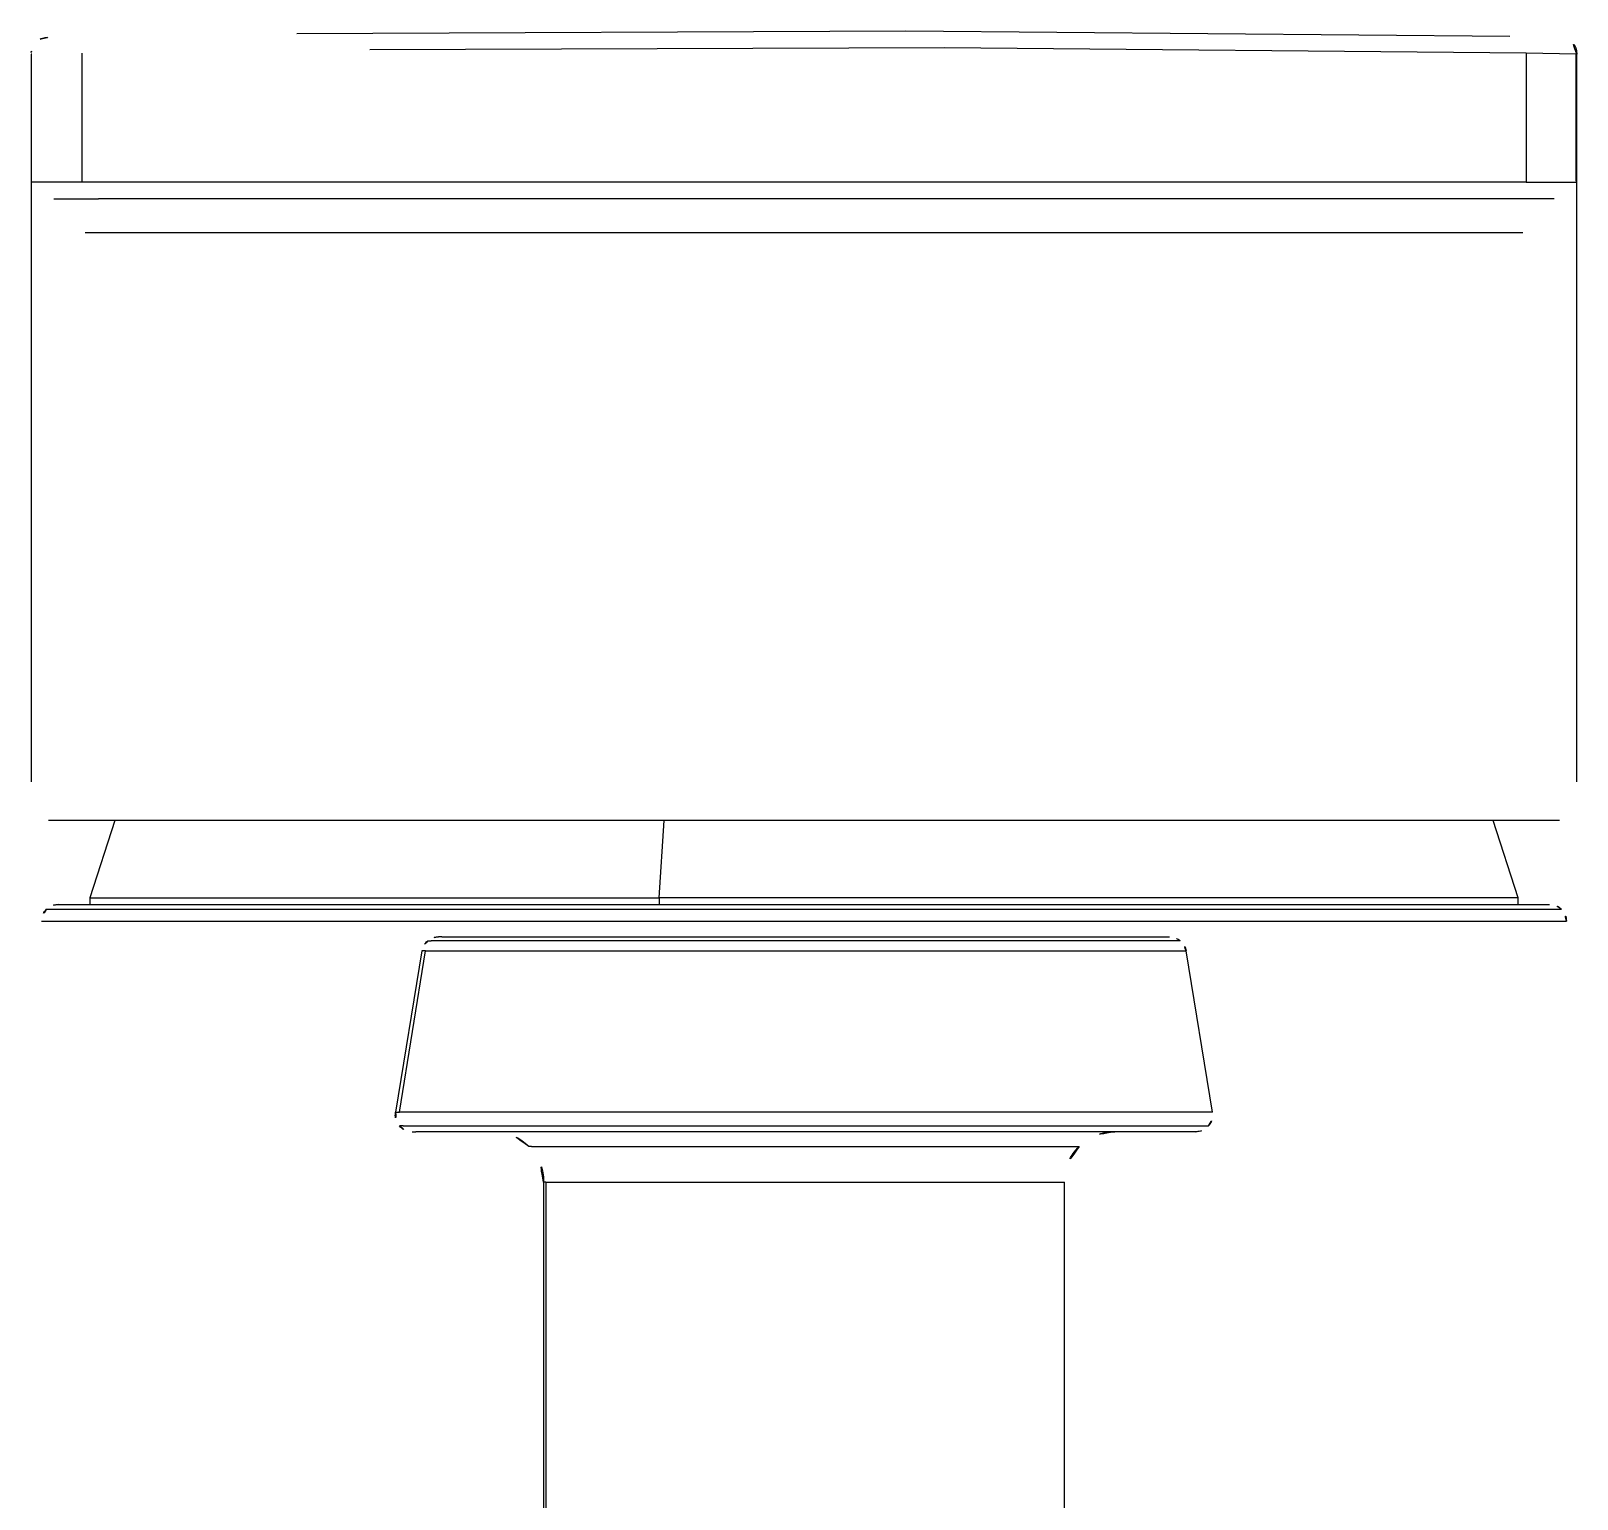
# Model space of a CAD drawing. Extents: x 0 to 16296672895, y -37409619871 to 0.
# Drawn here: x 16296672106.84 to 16296672152.85, y -37409617853.52 to -37409617809.82 of the extents above; entities that cross this region are included whole.
import ezdxf

# ---------------------------------------------------------------- set-up
doc = ezdxf.new("R2010")
doc.units = 0
doc.header["$LTSCALE"] = 10
doc.header["$MEASUREMENT"] = 0
doc.layers.add('1', color=7, linetype='CONTINUOUS')

msp = doc.modelspace()

# ---------------------------------------------------------------- linework, layer by layer
at = {"layer": '1', "color": 7, "linetype": 'Continuous'}
for p, q in [((16296672107.354349, -37409617810.014816), (16296672107.34643, -37409617810.014954)), ((16296672106.863091, -37409617810.514954), (16296672106.843109, -37409617810.514954)), ((16296672106.843109, -37409617810.514954), (16296672106.843109, -37409617832.169762)), ((16296672106.843109, -37409617810.515083), (16296672106.844879, -37409617810.515038)), ((16296672108.34775, -37409617810.490334), (16296672108.34775, -37409617814.323608)), ((16296672152.823139, -37409617810.51474), (16296672151.33848, -37409617810.490334)), ((16296672151.33848, -37409617810.490334), (16296672151.33848, -37409617814.323608)), ((16296672152.823139, -37409617814.296944), (16296672152.82313, -37409617810.514961)), ((16296672152.84071, -37409617810.515038), (16296672152.843109, -37409617810.515083)), ((16296672152.843109, -37409617832.169762), (16296672152.843109, -37409617810.515083)), ((16296672108.34775, -37409617814.323608), (16296672106.86322, -37409617814.323608)), ((16296672151.33848, -37409617814.323608), (16296672108.34775, -37409617814.323608)), ((16296672151.33848, -37409617814.323608), (16296672152.822929, -37409617814.323608)), ((16296672107.518641, -37409617814.823608), (16296672108.847509, -37409617814.823608)), ((16296672150.838699, -37409617814.823608), (16296672108.84753, -37409617814.823608)), ((16296672152.167589, -37409617814.823608), (16296672150.838711, -37409617814.823608)), ((16296672108.44883, -37409617815.823608), (16296672151.2374, -37409617815.823608)), ((16296672152.32448, -37409617833.323608), (16296672107.36175, -37409617833.323608)), ((16296672109.338499, -37409617833.323547), (16296672108.593109, -37409617835.623596)), ((16296672125.53161, -37409617835.623596), (16296672125.68285, -37409617833.323547)), ((16296672151.093109, -37409617835.623596), (16296672150.347719, -37409617833.323547)), ((16296672108.593109, -37409617835.623596), (16296672108.593109, -37409617835.823608)), ((16296672108.593109, -37409617835.623596), (16296672125.53161, -37409617835.623596)), ((16296672125.53161, -37409617835.623596), (16296672125.53161, -37409617835.823608)), ((16296672151.093109, -37409617835.623596), (16296672125.53161, -37409617835.623596)), ((16296672151.093109, -37409617835.823608), (16296672151.093109, -37409617835.623596)), ((16296672107.304119, -37409617835.967697), (16296672152.382111, -37409617835.967697)), ((16296672107.656321, -37409617835.823608), (16296672152.029909, -37409617835.823608)), ((16296672107.1539, -37409617836.317337), (16296672152.53233, -37409617836.317337)), ((16296672118.644159, -37409617836.907547), (16296672118.7481, -37409617836.907547)), ((16296672141.04207, -37409617836.907547), (16296672118.7481, -37409617836.907547)), ((16296672119.06881, -37409617836.788597), (16296672118.96788, -37409617836.788597)), ((16296672119.06881, -37409617836.788597), (16296672140.718349, -37409617836.788597)), ((16296672118.474461, -37409617837.207787), (16296672117.68825, -37409617842.00779)), ((16296672117.80106, -37409617842.00779), (16296672118.579969, -37409617837.207787)), ((16296672118.579969, -37409617837.207787), (16296672118.474461, -37409617837.207787)), ((16296672118.579969, -37409617837.207787), (16296672141.211769, -37409617837.207787)), ((16296672141.99798, -37409617842.00779), (16296672141.211769, -37409617837.207787)), ((16296672117.68825, -37409617842.00779), (16296672117.80106, -37409617842.00779)), ((16296672141.99798, -37409617842.00779), (16296672117.80106, -37409617842.00779)), ((16296672117.91238, -37409617842.412331), (16296672117.800619, -37409617842.412331)), ((16296672117.91238, -37409617842.412331), (16296672141.885611, -37409617842.412331)), ((16296672118.181669, -37409617842.588608), (16296672118.2899, -37409617842.588608)), ((16296672141.504551, -37409617842.588608), (16296672118.2899, -37409617842.588608)), ((16296672121.72978, -37409617843.027946), (16296672121.65377, -37409617843.027946)), ((16296672121.72978, -37409617843.027946), (16296672138.032459, -37409617843.027946)), ((16296672122.093109, -37409617844.088608), (16296672122.093109, -37409617855.288597)), ((16296672122.165039, -37409617844.088608), (16296672122.093109, -37409617844.088608)), ((16296672122.165039, -37409617844.088608), (16296672122.165039, -37409617855.288597)), ((16296672122.165039, -37409617844.088608), (16296672137.593109, -37409617844.088608)), ((16296672137.593109, -37409617855.288597), (16296672137.593109, -37409617844.088608))]:
    msp.add_line(p, q, dxfattribs=at)
for points in [[(16296672150.846519, -37409617809.990387, 0), (16296672150.515921, -37409617809.985184, 0), (16296672149.674471, -37409617809.97229, 0), (16296672148.34276, -37409617809.953003, 0), (16296672146.554251, -37409617809.929176, 0), (16296672144.353439, -37409617809.903214, 0), (16296672140.9394, -37409617809.870163, 0), (16296672137.05514, -37409617809.843269, 0), (16296672132.871031, -37409617809.827072, 0), (16296672129.577311, -37409617809.823631, 0), (16296672126.285419, -37409617809.828392, 0), (16296672123.0791, -37409617809.840897, 0), (16296672120.038799, -37409617809.859947, 0), (16296672117.24766, -37409617809.883583, 0), (16296672114.754169, -37409617809.909683, 0), (16296672112.673389, -37409617809.935059, 0), (16296672111.130381, -37409617809.955994, 0), (16296672110.08341, -37409617809.971222, 0), (16296672109.418369, -37409617809.981323, 0), (16296672109.03463, -37409617809.987297, 0), (16296672108.83971, -37409617809.990387, 0)], [(16296672107.350651, -37409617810.014893, 0), (16296672106.957251, -37409617810.201393, 0), (16296672106.843451, -37409617810.51947, 0)], [(16296672106.863091, -37409617810.51474, 0), (16296672107.04067, -37409617810.132538, 0), (16296672107.354349, -37409617810.014816, 0)], [(16296672108.658381, -37409617810.02755, 0), (16296672108.1535, -37409617810.03569, 0), (16296672107.826811, -37409617810.041069, 0), (16296672107.50012, -37409617810.046516, 0), (16296672107.17338, -37409617810.052071, 0)], [(16296672108.83971, -37409617809.990387, 0), (16296672107.847481, -37409617810.006523, 0), (16296672107.354349, -37409617810.014816, 0)], [(16296672108.34775, -37409617810.490334, 0), (16296672108.44883, -37409617810.188858, 0), (16296672108.65835, -37409617810.027557, 0)], [(16296672151.33848, -37409617810.490334, 0), (16296672150.98571, -37409617810.484772, 0), (16296672150.080481, -37409617810.471313, 0), (16296672148.646151, -37409617810.450974, 0), (16296672146.716539, -37409617810.425667, 0), (16296672144.341869, -37409617810.399353, 0), (16296672141.58724, -37409617810.37368, 0), (16296672137.95426, -37409617810.347481, 0), (16296672134.02634, -37409617810.329964, 0), (16296672129.945009, -37409617810.323692, 0), (16296672125.86092, -37409617810.329361, 0), (16296672122.69095, -37409617810.342247, 0), (16296672119.686661, -37409617810.36097, 0), (16296672116.919821, -37409617810.383347, 0), (16296672114.45422, -37409617810.407997, 0), (16296672112.34775, -37409617810.43396, 0), (16296672110.678011, -37409617810.457512, 0), (16296672109.43796, -37409617810.474907, 0), (16296672108.655569, -37409617810.485924, 0), (16296672108.34775, -37409617810.490334, 0)], [(16296672108.65835, -37409617810.027557, 0), (16296672108.76086, -37409617809.997917, 0), (16296672108.83971, -37409617809.990387, 0)], [(16296672151.027929, -37409617810.02758, 0), (16296672150.92536, -37409617809.997917, 0), (16296672150.846519, -37409617809.990387, 0)], [(16296672152.51292, -37409617810.052109, 0), (16296672152.007999, -37409617810.043556, 0), (16296672151.681311, -37409617810.038147, 0), (16296672151.35462, -37409617810.032822, 0), (16296672151.02792, -37409617810.02758, 0)], [(16296672151.33848, -37409617810.490334, 0), (16296672151.2372, -37409617810.188599, 0), (16296672151.027929, -37409617810.02758, 0)], [(16296672152.35162, -37409617810.015152, 0), (16296672152.34399, -37409617810.015022, 0), (16296672152.331869, -37409617810.014816, 0)], [(16296672152.823139, -37409617810.51474, 0), (16296672152.645651, -37409617810.132553, 0), (16296672152.331869, -37409617810.014832, 0)], [(16296672152.527929, -37409617810.051231, 0), (16296672152.512791, -37409617810.052147, 0)], [(16296672152.53454, -37409617810.053169, 0), (16296672152.529869, -37409617810.053093, 0)], [(16296672108.34775, -37409617810.490334, 0), (16296672107.35589, -37409617810.506447, 0), (16296672106.863091, -37409617810.51474, 0)], [(16296672106.863371, -37409617814.323608, 0), (16296672106.863211, -37409617812.190643, 0), (16296672106.863091, -37409617810.51474, 0)], [(16296672152.843121, -37409617810.514961, 0), (16296672152.843109, -37409617810.514961, 0), (16296672152.84304, -37409617810.514961, 0), (16296672152.841869, -37409617810.514961, 0), (16296672152.82313, -37409617810.514961, 0)], [(16296672106.863091, -37409617814.351486, 0), (16296672106.86319, -37409617814.33551, 0), (16296672106.863371, -37409617814.323608, 0)], [(16296672106.863091, -37409617814.351486, 0), (16296672106.89649, -37409617814.58271, 0), (16296672106.94817, -37409617814.755234, 0), (16296672107.01745, -37409617814.917793, 0), (16296672107.54945, -37409617815.537949, 0), (16296672107.952959, -37409617815.742104, 0), (16296672108.44883, -37409617815.823608, 0)], [(16296672106.86322, -37409617814.323608, 0), (16296672106.864771, -37409617814.343658, 0), (16296672106.86648, -37409617814.35376, 0), (16296672106.877911, -37409617814.394608, 0), (16296672106.942751, -37409617814.521217, 0), (16296672107.165371, -37409617814.72728, 0), (16296672107.518641, -37409617814.823608, 0)], [(16296672108.34775, -37409617814.323608, 0), (16296672108.52895, -37409617814.708817, 0), (16296672108.84753, -37409617814.823608, 0)], [(16296672150.83836, -37409617814.823608, 0), (16296672150.854071, -37409617814.823357, 0), (16296672150.869761, -37409617814.822632, 0), (16296672150.88542, -37409617814.821404, 0), (16296672150.90103, -37409617814.819687, 0), (16296672150.91659, -37409617814.817482, 0), (16296672150.93206, -37409617814.814789, 0), (16296672150.947439, -37409617814.811607, 0), (16296672150.962721, -37409617814.807953, 0), (16296672150.977871, -37409617814.803802, 0), (16296672150.992889, -37409617814.799187, 0), (16296672151.00775, -37409617814.794113, 0), (16296672151.022449, -37409617814.788559, 0), (16296672151.036961, -37409617814.782547, 0), (16296672151.051279, -37409617814.776077, 0), (16296672151.06539, -37409617814.76918, 0), (16296672151.079281, -37409617814.761833, 0), (16296672151.09292, -37409617814.754051, 0), (16296672151.106319, -37409617814.745842, 0), (16296672151.11945, -37409617814.737221, 0), (16296672151.132311, -37409617814.728203, 0), (16296672151.144871, -37409617814.718773, 0), (16296672151.157129, -37409617814.708939, 0), (16296672151.169081, -37409617814.698738, 0), (16296672151.1807, -37409617814.688171, 0), (16296672151.19198, -37409617814.677238, 0), (16296672151.202921, -37409617814.665947, 0), (16296672151.21349, -37409617814.654343, 0), (16296672151.2237, -37409617814.642403, 0), (16296672151.233521, -37409617814.630127, 0), (16296672151.24296, -37409617814.617569, 0), (16296672151.251989, -37409617814.604713, 0), (16296672151.26062, -37409617814.591583, 0), (16296672151.268829, -37409617814.578194, 0), (16296672151.276609, -37409617814.564537, 0), (16296672151.28396, -37409617814.550659, 0), (16296672151.29088, -37409617814.536552, 0), (16296672151.29734, -37409617814.522232, 0), (16296672151.30336, -37409617814.507721, 0), (16296672151.30891, -37409617814.493019, 0), (16296672151.313999, -37409617814.478157, 0), (16296672151.318621, -37409617814.463142, 0), (16296672151.322769, -37409617814.447983, 0), (16296672151.326429, -37409617814.432709, 0), (16296672151.32962, -37409617814.41732, 0), (16296672151.332319, -37409617814.401848, 0), (16296672151.334539, -37409617814.386292, 0), (16296672151.33626, -37409617814.370667, 0), (16296672151.33749, -37409617814.355011, 0), (16296672151.33823, -37409617814.339317, 0), (16296672151.33848, -37409617814.323608, 0)], [(16296672151.2374, -37409617815.823608, 0), (16296672151.736549, -37409617815.74073, 0), (16296672152.14204, -37409617815.534462, 0), (16296672152.67391, -37409617814.907227, 0), (16296672152.770041, -37409617814.657204, 0), (16296672152.79315, -37409617814.567947, 0), (16296672152.811741, -37409617814.469551, 0), (16296672152.823139, -37409617814.296944, 0)], [(16296672152.167589, -37409617814.823608, 0), (16296672152.520599, -37409617814.727463, 0), (16296672152.743349, -37409617814.521431, 0), (16296672152.80822, -37409617814.394913, 0), (16296672152.81966, -37409617814.354202, 0), (16296672152.821369, -37409617814.344292, 0), (16296672152.822929, -37409617814.323608, 0)], [(16296672152.822929, -37409617814.323608, 0), (16296672152.82308, -37409617814.311111, 0), (16296672152.823139, -37409617814.296944, 0)], [(16296672108.44883, -37409617815.823608, 0), (16296672108.44837, -37409617815.792198, 0), (16296672108.446989, -37409617815.760818, 0), (16296672108.4447, -37409617815.7295, 0), (16296672108.44149, -37409617815.698273, 0), (16296672108.43737, -37409617815.667183, 0), (16296672108.43235, -37409617815.636223, 0), (16296672108.42642, -37409617815.605461, 0), (16296672108.4196, -37409617815.574913, 0), (16296672108.41189, -37409617815.544617, 0), (16296672108.403299, -37409617815.514587, 0), (16296672108.393841, -37409617815.484871, 0), (16296672108.383511, -37409617815.455482, 0), (16296672108.37232, -37409617815.42646, 0), (16296672108.3603, -37409617815.397827, 0), (16296672108.347441, -37409617815.369614, 0), (16296672108.333771, -37409617815.34185, 0), (16296672108.31929, -37409617815.314568, 0), (16296672108.30402, -37409617815.287781, 0), (16296672108.287979, -37409617815.26152, 0), (16296672108.271179, -37409617815.235817, 0), (16296672108.25363, -37409617815.210701, 0), (16296672108.235359, -37409617815.18618, 0), (16296672108.216379, -37409617815.162292, 0), (16296672108.19672, -37409617815.139061, 0), (16296672108.17638, -37409617815.116501, 0), (16296672108.155399, -37409617815.094643, 0), (16296672108.13378, -37409617815.073486, 0), (16296672108.111561, -37409617815.053093, 0), (16296672108.08876, -37409617815.033447, 0), (16296672108.06539, -37409617815.014587, 0), (16296672108.041479, -37409617814.996529, 0), (16296672108.017059, -37409617814.979279, 0), (16296672107.99214, -37409617814.962868, 0), (16296672107.966761, -37409617814.947304, 0), (16296672107.940941, -37409617814.932602, 0), (16296672107.91469, -37409617814.918777, 0), (16296672107.88806, -37409617814.905853, 0), (16296672107.861059, -37409617814.893829, 0), (16296672107.833731, -37409617814.882729, 0), (16296672107.80608, -37409617814.872551, 0), (16296672107.778151, -37409617814.863312, 0), (16296672107.749969, -37409617814.855026, 0), (16296672107.72155, -37409617814.847687, 0), (16296672107.69294, -37409617814.841316, 0), (16296672107.66415, -37409617814.835907, 0), (16296672107.63522, -37409617814.83149, 0), (16296672107.60618, -37409617814.828041, 0), (16296672107.577049, -37409617814.825577, 0), (16296672107.547859, -37409617814.824097, 0), (16296672107.518641, -37409617814.823608, 0)], [(16296672152.167589, -37409617814.823608, 0), (16296672152.138371, -37409617814.824097, 0), (16296672152.10918, -37409617814.825577, 0), (16296672152.08005, -37409617814.828041, 0), (16296672152.05101, -37409617814.83149, 0), (16296672152.022079, -37409617814.835907, 0), (16296672151.99329, -37409617814.841316, 0), (16296672151.96468, -37409617814.847687, 0), (16296672151.93626, -37409617814.855026, 0), (16296672151.908079, -37409617814.863312, 0), (16296672151.88015, -37409617814.872551, 0), (16296672151.852501, -37409617814.882729, 0), (16296672151.825159, -37409617814.893829, 0), (16296672151.79817, -37409617814.905853, 0), (16296672151.77154, -37409617814.918777, 0), (16296672151.745291, -37409617814.932602, 0), (16296672151.719469, -37409617814.947304, 0), (16296672151.69409, -37409617814.962868, 0), (16296672151.66917, -37409617814.979279, 0), (16296672151.644751, -37409617814.996529, 0), (16296672151.62084, -37409617815.014587, 0), (16296672151.597469, -37409617815.033447, 0), (16296672151.574671, -37409617815.053093, 0), (16296672151.55245, -37409617815.073486, 0), (16296672151.53083, -37409617815.094643, 0), (16296672151.50985, -37409617815.116501, 0), (16296672151.48951, -37409617815.139061, 0), (16296672151.469851, -37409617815.162292, 0), (16296672151.450871, -37409617815.18618, 0), (16296672151.4326, -37409617815.210701, 0), (16296672151.415051, -37409617815.235817, 0), (16296672151.398251, -37409617815.26152, 0), (16296672151.38221, -37409617815.287781, 0), (16296672151.36694, -37409617815.314568, 0), (16296672151.352461, -37409617815.34185, 0), (16296672151.338791, -37409617815.369614, 0), (16296672151.32593, -37409617815.397827, 0), (16296672151.31391, -37409617815.42646, 0), (16296672151.302719, -37409617815.455482, 0), (16296672151.292391, -37409617815.484871, 0), (16296672151.28293, -37409617815.514587, 0), (16296672151.27434, -37409617815.544617, 0), (16296672151.26663, -37409617815.574913, 0), (16296672151.259809, -37409617815.605461, 0), (16296672151.25388, -37409617815.636223, 0), (16296672151.248859, -37409617815.667183, 0), (16296672151.24474, -37409617815.698273, 0), (16296672151.241529, -37409617815.7295, 0), (16296672151.239241, -37409617815.760818, 0), (16296672151.23786, -37409617815.792198, 0), (16296672151.2374, -37409617815.823608, 0)], [(16296672106.843109, -37409617832.169762, 0), (16296672106.854059, -37409617832.442734, 0), (16296672106.87804, -37409617832.657066, 0)], [(16296672152.808189, -37409617832.657066, 0), (16296672152.836361, -37409617832.384247, 0), (16296672152.843109, -37409617832.169762, 0)], [(16296672106.87804, -37409617832.657066, 0), (16296672107.07485, -37409617833.194771, 0), (16296672107.36175, -37409617833.323608, 0)], [(16296672152.32448, -37409617833.323608, 0), (16296672152.668871, -37409617833.115189, 0), (16296672152.808189, -37409617832.657066, 0)], [(16296672106.837061, -37409617854.469276, 0), (16296672107.01449, -37409617844.304192, 0), (16296672107.1539, -37409617836.317337, 0)], [(16296672152.849171, -37409617854.469322, 0), (16296672152.67174, -37409617844.304207, 0), (16296672152.53233, -37409617836.317337, 0)], [(16296672118.7481, -37409617836.907547, 0), (16296672118.742809, -37409617836.912148, 0), (16296672118.737591, -37409617836.916817, 0), (16296672118.732441, -37409617836.921562, 0), (16296672118.72735, -37409617836.926376, 0), (16296672118.72233, -37409617836.931267, 0), (16296672118.717369, -37409617836.936234, 0), (16296672118.71249, -37409617836.941261, 0), (16296672118.70768, -37409617836.946373, 0), (16296672118.70294, -37409617836.95153, 0), (16296672118.69828, -37409617836.956757, 0), (16296672118.69368, -37409617836.962067, 0), (16296672118.689159, -37409617836.96743, 0), (16296672118.684719, -37409617836.972862, 0), (16296672118.680349, -37409617836.978363, 0), (16296672118.67606, -37409617836.983902, 0), (16296672118.67185, -37409617836.989517, 0), (16296672118.667721, -37409617836.995193, 0), (16296672118.66366, -37409617837.000923, 0), (16296672118.659691, -37409617837.006706, 0), (16296672118.65579, -37409617837.012558, 0), (16296672118.651979, -37409617837.018463, 0), (16296672118.648251, -37409617837.024406, 0), (16296672118.644609, -37409617837.030411, 0), (16296672118.64105, -37409617837.036469, 0), (16296672118.637569, -37409617837.042572, 0), (16296672118.63418, -37409617837.048729, 0), (16296672118.63088, -37409617837.054932, 0), (16296672118.627661, -37409617837.06118, 0), (16296672118.624531, -37409617837.067467, 0), (16296672118.62149, -37409617837.073807, 0), (16296672118.61854, -37409617837.080193, 0), (16296672118.615669, -37409617837.086617, 0), (16296672118.6129, -37409617837.093071, 0), (16296672118.61022, -37409617837.099579, 0), (16296672118.60763, -37409617837.10611, 0), (16296672118.605129, -37409617837.112694, 0), (16296672118.60272, -37409617837.119293, 0), (16296672118.600401, -37409617837.125938, 0), (16296672118.598181, -37409617837.132607, 0), (16296672118.59605, -37409617837.13932, 0), (16296672118.594009, -37409617837.146057, 0), (16296672118.59207, -37409617837.152817, 0), (16296672118.590219, -37409617837.159607, 0), (16296672118.58847, -37409617837.166428, 0), (16296672118.586809, -37409617837.173271, 0), (16296672118.585251, -37409617837.18013, 0), (16296672118.58379, -37409617837.187019, 0), (16296672118.58242, -37409617837.193916, 0), (16296672118.581141, -37409617837.200844, 0), (16296672118.579969, -37409617837.207787, 0)], [(16296672119.06881, -37409617836.788597, 0), (16296672119.06184, -37409617836.788658, 0), (16296672119.054859, -37409617836.788803, 0), (16296672119.04789, -37409617836.789047, 0), (16296672119.04092, -37409617836.789398, 0), (16296672119.03396, -37409617836.789848, 0), (16296672119.027, -37409617836.79039, 0), (16296672119.02005, -37409617836.791031, 0), (16296672119.013109, -37409617836.791779, 0), (16296672119.006189, -37409617836.792618, 0), (16296672118.999269, -37409617836.793556, 0), (16296672118.992371, -37409617836.794594, 0), (16296672118.985491, -37409617836.795731, 0), (16296672118.978621, -37409617836.796967, 0), (16296672118.971769, -37409617836.798286, 0), (16296672118.964939, -37409617836.799721, 0), (16296672118.95812, -37409617836.801247, 0), (16296672118.95134, -37409617836.802872, 0), (16296672118.944571, -37409617836.804588, 0), (16296672118.93783, -37409617836.806396, 0), (16296672118.93111, -37409617836.808311, 0), (16296672118.924431, -37409617836.810318, 0), (16296672118.91777, -37409617836.812424, 0), (16296672118.91114, -37409617836.814613, 0), (16296672118.904539, -37409617836.816902, 0), (16296672118.89797, -37409617836.819283, 0), (16296672118.891439, -37409617836.821762, 0), (16296672118.884939, -37409617836.824333, 0), (16296672118.878481, -37409617836.826988, 0), (16296672118.872061, -37409617836.829727, 0), (16296672118.865681, -37409617836.832581, 0), (16296672118.859341, -37409617836.83551, 0), (16296672118.853029, -37409617836.838539, 0), (16296672118.846781, -37409617836.841637, 0), (16296672118.840561, -37409617836.844849, 0), (16296672118.834391, -37409617836.848137, 0), (16296672118.82827, -37409617836.851517, 0), (16296672118.822201, -37409617836.854973, 0), (16296672118.81617, -37409617836.858528, 0), (16296672118.81019, -37409617836.86216, 0), (16296672118.80427, -37409617836.865883, 0), (16296672118.798401, -37409617836.869682, 0), (16296672118.79258, -37409617836.873573, 0), (16296672118.78681, -37409617836.877533, 0), (16296672118.781111, -37409617836.881577, 0), (16296672118.775459, -37409617836.885712, 0), (16296672118.769859, -37409617836.889923, 0), (16296672118.76433, -37409617836.894218, 0), (16296672118.75886, -37409617836.898582, 0), (16296672118.753441, -37409617836.90303, 0), (16296672118.7481, -37409617836.907547, 0)], [(16296672117.80106, -37409617842.00779, 0), (16296672117.79974, -37409617842.01635, 0), (16296672117.798571, -37409617842.024933, 0), (16296672117.79756, -37409617842.033539, 0), (16296672117.79668, -37409617842.04216, 0), (16296672117.795959, -37409617842.050797, 0), (16296672117.795389, -37409617842.059441, 0), (16296672117.79496, -37409617842.0681, 0), (16296672117.79468, -37409617842.076759, 0), (16296672117.79455, -37409617842.085419, 0), (16296672117.794571, -37409617842.094093, 0), (16296672117.794741, -37409617842.102753, 0), (16296672117.795059, -37409617842.111412, 0), (16296672117.795521, -37409617842.120064, 0), (16296672117.796141, -37409617842.128708, 0), (16296672117.7969, -37409617842.137337, 0), (16296672117.79781, -37409617842.145958, 0), (16296672117.79887, -37409617842.154556, 0), (16296672117.800079, -37409617842.163132, 0), (16296672117.80143, -37409617842.171692, 0), (16296672117.802931, -37409617842.180222, 0), (16296672117.804569, -37409617842.188728, 0), (16296672117.80637, -37409617842.197197, 0), (16296672117.80831, -37409617842.20565, 0), (16296672117.81039, -37409617842.21405, 0), (16296672117.812611, -37409617842.22242, 0), (16296672117.81498, -37409617842.230751, 0), (16296672117.81749, -37409617842.239037, 0), (16296672117.82015, -37409617842.247276, 0), (16296672117.822941, -37409617842.25547, 0), (16296672117.82588, -37409617842.263618, 0), (16296672117.828951, -37409617842.271713, 0), (16296672117.832161, -37409617842.279747, 0), (16296672117.83552, -37409617842.28772, 0), (16296672117.839001, -37409617842.295639, 0), (16296672117.842621, -37409617842.303497, 0), (16296672117.84638, -37409617842.311287, 0), (16296672117.850269, -37409617842.319023, 0), (16296672117.85429, -37409617842.326668, 0), (16296672117.85845, -37409617842.334251, 0), (16296672117.86273, -37409617842.341766, 0), (16296672117.86714, -37409617842.349197, 0), (16296672117.871679, -37409617842.356552, 0), (16296672117.876341, -37409617842.363831, 0), (16296672117.88113, -37409617842.371033, 0), (16296672117.88604, -37409617842.378143, 0), (16296672117.891069, -37409617842.385147, 0), (16296672117.896219, -37409617842.392082, 0), (16296672117.901489, -37409617842.398933, 0), (16296672117.906879, -37409617842.405678, 0), (16296672117.91238, -37409617842.412331, 0)], [(16296672117.91238, -37409617842.412331, 0), (16296672117.917999, -37409617842.418877, 0), (16296672117.923719, -37409617842.425339, 0), (16296672117.92956, -37409617842.431686, 0), (16296672117.935499, -37409617842.437943, 0), (16296672117.941561, -37409617842.444092, 0), (16296672117.94771, -37409617842.450127, 0), (16296672117.95397, -37409617842.456062, 0), (16296672117.960329, -37409617842.461884, 0), (16296672117.966789, -37409617842.467598, 0), (16296672117.973339, -37409617842.47319, 0), (16296672117.97999, -37409617842.478668, 0), (16296672117.98674, -37409617842.484032, 0), (16296672117.99357, -37409617842.489273, 0), (16296672118.0005, -37409617842.4944, 0), (16296672118.007509, -37409617842.499397, 0), (16296672118.014601, -37409617842.50428, 0), (16296672118.02178, -37409617842.509033, 0), (16296672118.029039, -37409617842.513657, 0), (16296672118.036381, -37409617842.518158, 0), (16296672118.043791, -37409617842.52253, 0), (16296672118.051279, -37409617842.526772, 0), (16296672118.05884, -37409617842.530884, 0), (16296672118.066469, -37409617842.534851, 0), (16296672118.07416, -37409617842.538696, 0), (16296672118.081921, -37409617842.542397, 0), (16296672118.089741, -37409617842.545967, 0), (16296672118.09763, -37409617842.549408, 0), (16296672118.10557, -37409617842.552696, 0), (16296672118.113569, -37409617842.555847, 0), (16296672118.121611, -37409617842.558868, 0), (16296672118.129709, -37409617842.561737, 0), (16296672118.137859, -37409617842.564484, 0), (16296672118.146061, -37409617842.567062, 0), (16296672118.154289, -37409617842.569504, 0), (16296672118.162571, -37409617842.571808, 0), (16296672118.170879, -37409617842.573959, 0), (16296672118.179239, -37409617842.575974, 0), (16296672118.18762, -37409617842.577843, 0), (16296672118.196039, -37409617842.579536, 0), (16296672118.204479, -37409617842.581123, 0), (16296672118.21295, -37409617842.582527, 0), (16296672118.221439, -37409617842.583809, 0), (16296672118.22995, -37409617842.58493, 0), (16296672118.23848, -37409617842.585907, 0), (16296672118.24703, -37409617842.586731, 0), (16296672118.25559, -37409617842.587402, 0), (16296672118.26416, -37409617842.587929, 0), (16296672118.272739, -37409617842.588303, 0), (16296672118.281321, -37409617842.588531, 0), (16296672118.2899, -37409617842.588608, 0)], [(16296672121.72978, -37409617843.027946, 0), (16296672121.71314, -37409617843.011414, 0), (16296672121.696251, -37409617842.995163, 0), (16296672121.67911, -37409617842.979156, 0), (16296672121.66172, -37409617842.96344, 0), (16296672121.644091, -37409617842.947998, 0), (16296672121.626221, -37409617842.932838, 0), (16296672121.60812, -37409617842.917961, 0), (16296672121.58979, -37409617842.903374, 0), (16296672121.57123, -37409617842.889076, 0), (16296672121.55246, -37409617842.875076, 0), (16296672121.53347, -37409617842.861382, 0), (16296672121.514259, -37409617842.847977, 0), (16296672121.49485, -37409617842.834892, 0), (16296672121.475241, -37409617842.822113, 0), (16296672121.455441, -37409617842.809647, 0), (16296672121.43544, -37409617842.797493, 0), (16296672121.415251, -37409617842.78566, 0), (16296672121.39489, -37409617842.774147, 0), (16296672121.37434, -37409617842.762947, 0), (16296672121.35363, -37409617842.752098, 0), (16296672121.33275, -37409617842.741562, 0), (16296672121.311701, -37409617842.731369, 0), (16296672121.29051, -37409617842.721497, 0), (16296672121.269159, -37409617842.711983, 0), (16296672121.24766, -37409617842.702789, 0), (16296672121.226021, -37409617842.693939, 0), (16296672121.20425, -37409617842.68544, 0), (16296672121.18235, -37409617842.677277, 0), (16296672121.16033, -37409617842.669479, 0), (16296672121.138189, -37409617842.662033, 0), (16296672121.115931, -37409617842.654907, 0), (16296672121.093559, -37409617842.648163, 0), (16296672121.0711, -37409617842.641769, 0), (16296672121.04854, -37409617842.635727, 0), (16296672121.025881, -37409617842.630051, 0), (16296672121.003139, -37409617842.624733, 0), (16296672120.98032, -37409617842.619766, 0), (16296672120.95743, -37409617842.615173, 0), (16296672120.93446, -37409617842.610939, 0), (16296672120.91144, -37409617842.607071, 0), (16296672120.88835, -37409617842.603569, 0), (16296672120.865219, -37409617842.600433, 0), (16296672120.842039, -37409617842.597656, 0), (16296672120.818821, -37409617842.595261, 0), (16296672120.795561, -37409617842.593231, 0), (16296672120.77227, -37409617842.591568, 0), (16296672120.74897, -37409617842.590271, 0), (16296672120.725639, -37409617842.589348, 0), (16296672120.702299, -37409617842.588791, 0), (16296672120.678961, -37409617842.588608, 0)], [(16296672122.165039, -37409617844.088608, 0), (16296672122.16486, -37409617844.065048, 0), (16296672122.16431, -37409617844.041489, 0), (16296672122.163389, -37409617844.017937, 0), (16296672122.162109, -37409617843.994423, 0), (16296672122.16046, -37409617843.970917, 0), (16296672122.158449, -37409617843.947441, 0), (16296672122.156071, -37409617843.924004, 0), (16296672122.15332, -37409617843.900597, 0), (16296672122.150221, -37409617843.877258, 0), (16296672122.146749, -37409617843.853958, 0), (16296672122.14291, -37409617843.830711, 0), (16296672122.13872, -37409617843.807533, 0), (16296672122.134159, -37409617843.784416, 0), (16296672122.12925, -37409617843.761391, 0), (16296672122.12398, -37409617843.738441, 0), (16296672122.118349, -37409617843.715569, 0), (16296672122.11237, -37409617843.692787, 0), (16296672122.106039, -37409617843.67012, 0), (16296672122.09935, -37409617843.647537, 0), (16296672122.09231, -37409617843.625076, 0), (16296672122.084921, -37409617843.60273, 0), (16296672122.077181, -37409617843.580498, 0), (16296672122.069111, -37409617843.558403, 0), (16296672122.06068, -37409617843.536423, 0), (16296672122.05192, -37409617843.51458, 0), (16296672122.04282, -37409617843.492882, 0), (16296672122.033381, -37409617843.471336, 0), (16296672122.023609, -37409617843.449944, 0), (16296672122.0135, -37409617843.428703, 0), (16296672122.003071, -37409617843.407623, 0), (16296672121.99231, -37409617843.386711, 0), (16296672121.98122, -37409617843.365967, 0), (16296672121.96982, -37409617843.345421, 0), (16296672121.95809, -37409617843.325043, 0), (16296672121.946051, -37409617843.304863, 0), (16296672121.933701, -37409617843.284866, 0), (16296672121.92104, -37409617843.265083, 0), (16296672121.90807, -37409617843.245483, 0), (16296672121.8948, -37409617843.226097, 0), (16296672121.881229, -37409617843.206932, 0), (16296672121.867359, -37409617843.187973, 0), (16296672121.853201, -37409617843.169243, 0), (16296672121.838739, -37409617843.150742, 0), (16296672121.824011, -37409617843.132469, 0), (16296672121.80899, -37409617843.114433, 0), (16296672121.79369, -37409617843.096642, 0), (16296672121.778111, -37409617843.079086, 0), (16296672121.76227, -37409617843.061783, 0), (16296672121.746149, -37409617843.044739, 0), (16296672121.72978, -37409617843.027946, 0)]]:
    msp.add_polyline3d(points, dxfattribs=at)
for centre, radius, start, end in [((16296672107.343109, -37409617810.515083), 0.5, 90.9751796, 158.4511622), ((16296672152.343109, -37409617810.515083), 0.5, 0, 89.0248204), ((16296672107.343109, -37409617810.515083), 0.5, 170.2118443, 179.9847004), ((16296672107.656321, -37409617836.326103), 0.5025, 134.5000252, 178.9997907), ((16296672107.656321, -37409617836.326103), 0.5025, 90, 134.5000252), ((16296672152.029909, -37409617836.326103), 0.5025, 45.4999748, 90), ((16296672152.029909, -37409617836.326103), 0.5025, 1.0002093, 45.4999748), ((16296672118.96788, -37409617837.288597), 0.5, 130.3489823, 170.6981145), ((16296672118.96788, -37409617837.288597), 0.5, 90, 130.3489823), ((16296672140.718349, -37409617837.288597), 0.5, 49.6510177, 90), ((16296672140.718349, -37409617837.288597), 0.5, 9.3018855, 49.6510177), ((16296672118.181669, -37409617842.088608), 0.5, 170.6981145, 220.3488157), ((16296672141.504551, -37409617842.088608), 0.5, 319.6511843, 9.3018855), ((16296672118.181669, -37409617842.088608), 0.5, 220.3488157, 270), ((16296672141.504551, -37409617842.088608), 0.5, 270, 319.6511843), ((16296672120.593109, -37409617844.088608), 1.5, 45, 90), ((16296672139.093109, -37409617844.088608), 1.5, 90, 135), ((16296672120.593109, -37409617844.088608), 1.5, 0, 45), ((16296672139.093109, -37409617844.088608), 1.5, 135, 180)]:
    msp.add_arc(centre, radius, start, end, dxfattribs=at)

doc.saveas('drawing.dxf')
